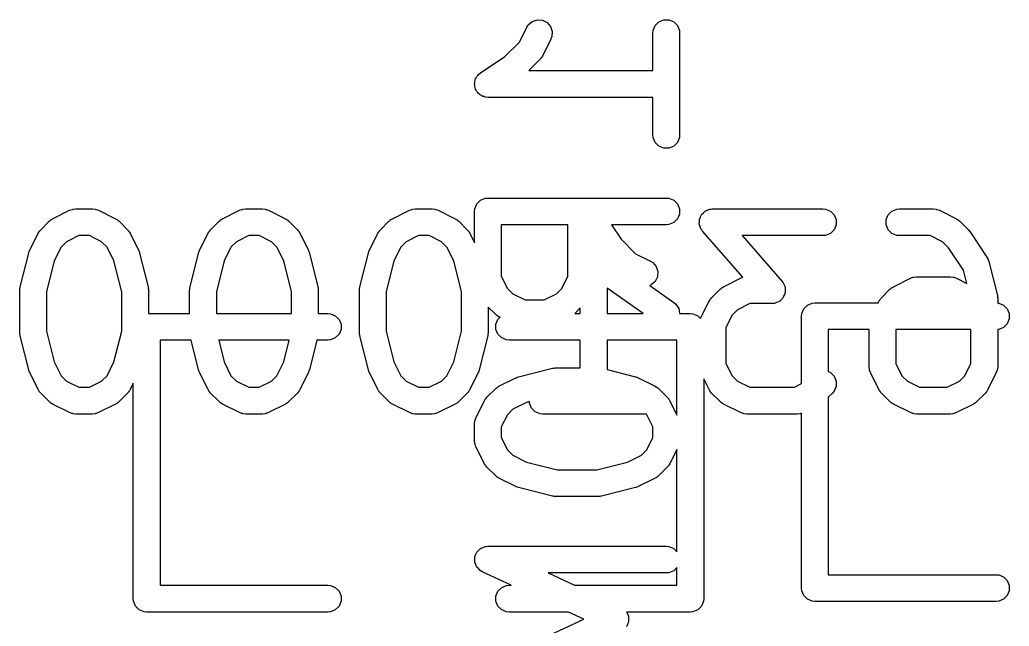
# Model space of a CAD drawing. Extents: x -2.1 to 1.75, y 0.25 to 2.72.
# Drawn here: x 0.9645 to 1.1829, y 0.7672 to 0.9011 of the extents above; entities that cross this region are included whole.
import ezdxf

# ---------------------------------------------------------------- set-up
doc = ezdxf.new("R2010")
doc.units = 0
doc.header["$MEASUREMENT"] = 0
doc.layers.add('BLACK', color=7, linetype='CONTINUOUS')

msp = doc.modelspace()

# ---------------------------------------------------------------- linework, layer by layer
at = {"layer": 'BLACK', "linetype": 'CONTINUOUS'}
for p, q in [((1.07644, 0.89947), (1.07674, 0.89996)), ((1.07674, 0.89996), (1.07761, 0.90072)), ((1.07761, 0.90072), (1.07871, 0.90108)), ((1.07871, 0.90108), (1.07986, 0.901)), ((1.07986, 0.901), (1.08089, 0.90049)), ((1.08089, 0.90049), (1.08164, 0.89962)), ((1.10474, 0.89979), (1.10556, 0.90061)), ((1.10556, 0.90061), (1.10662, 0.90105)), ((1.10662, 0.90105), (1.10777, 0.90105)), ((1.10777, 0.90105), (1.10884, 0.90061)), ((1.10884, 0.90061), (1.10965, 0.89979)), ((1.07477, 0.89615), (1.07644, 0.89947)), ((1.08164, 0.89962), (1.08201, 0.89852)), ((1.08201, 0.89852), (1.08192, 0.89737)), ((1.10424, 0.89815), (1.1043, 0.89873)), ((1.10424, 0.88986), (1.10424, 0.89815)), ((1.1043, 0.89873), (1.10474, 0.89979)), ((1.10965, 0.89979), (1.11009, 0.89873)), ((1.11009, 0.89873), (1.11015, 0.89815)), ((1.11015, 0.89815), (1.11015, 0.87566)), ((1.07157, 0.89295), (1.07477, 0.89615)), ((1.08172, 0.89683), (1.07984, 0.89308)), ((1.08192, 0.89737), (1.08172, 0.89683)), ((1.06619, 0.88936), (1.07157, 0.89295)), ((1.07929, 0.89232), (1.07683, 0.88986)), ((1.07948, 0.89254), (1.07929, 0.89232)), ((1.07953, 0.89259), (1.07948, 0.89254)), ((1.07959, 0.89268), (1.07953, 0.89259)), ((1.07966, 0.89276), (1.07959, 0.89268)), ((1.07969, 0.89284), (1.07966, 0.89276)), ((1.07984, 0.89308), (1.07969, 0.89284)), ((1.06558, 0.88875), (1.06574, 0.88899)), ((1.06574, 0.88899), (1.06618, 0.88936)), ((1.06618, 0.88936), (1.06619, 0.88936)), ((1.06619, 0.88936), (1.06619, 0.88936)), ((1.06619, 0.88936), (1.06619, 0.88936)), ((1.07683, 0.88986), (1.10424, 0.88986)), ((1.06487, 0.88691), (1.06493, 0.88719)), ((1.06493, 0.88662), (1.06487, 0.88691)), ((1.06493, 0.88748), (1.06504, 0.88775)), ((1.06493, 0.88719), (1.06493, 0.88748)), ((1.06504, 0.88775), (1.0651, 0.88804)), ((1.0651, 0.88804), (1.06526, 0.88828)), ((1.06526, 0.88828), (1.06537, 0.88855)), ((1.06537, 0.88855), (1.06558, 0.88875)), ((1.06493, 0.88633), (1.06493, 0.88662)), ((1.06504, 0.88606), (1.06493, 0.88633)), ((1.0651, 0.88578), (1.06504, 0.88606)), ((1.06526, 0.88553), (1.0651, 0.88578)), ((1.06537, 0.88526), (1.06526, 0.88553)), ((1.06558, 0.88506), (1.06537, 0.88526)), ((1.06574, 0.88482), (1.06558, 0.88506)), ((1.06598, 0.88466), (1.06574, 0.88482)), ((1.06619, 0.88445), (1.06598, 0.88466)), ((1.06645, 0.88434), (1.06619, 0.88445)), ((1.06669, 0.88418), (1.06645, 0.88434)), ((1.06698, 0.88412), (1.06669, 0.88418)), ((1.06725, 0.88401), (1.06698, 0.88412)), ((1.06782, 0.88395), (1.06725, 0.88401)), ((1.06783, 0.88395), (1.06782, 0.88395)), ((1.06782, 0.88395), (1.06782, 0.88395)), ((1.10424, 0.88395), (1.06783, 0.88395)), ((1.06783, 0.88395), (1.06783, 0.88395)), ((1.10424, 0.87566), (1.10424, 0.88395)), ((1.1043, 0.87508), (1.10424, 0.87566)), ((1.10474, 0.87402), (1.1043, 0.87508)), ((1.10556, 0.8732), (1.10474, 0.87402)), ((1.10965, 0.87402), (1.10884, 0.8732)), ((1.11009, 0.87508), (1.10965, 0.87402)), ((1.11015, 0.87566), (1.11009, 0.87508)), ((1.10662, 0.87276), (1.10556, 0.8732)), ((1.10777, 0.87276), (1.10662, 0.87276)), ((1.10884, 0.8732), (1.10777, 0.87276)), ((1.06537, 0.86042), (1.06619, 0.86124)), ((1.06619, 0.86124), (1.06725, 0.86168)), ((1.06725, 0.86168), (1.06783, 0.86174)), ((1.06783, 0.86174), (1.1072, 0.86174)), ((1.1072, 0.86174), (1.10777, 0.86168)), ((1.10777, 0.86168), (1.10884, 0.86124)), ((1.10884, 0.86124), (1.10965, 0.86042)), ((0.97174, 0.85715), (0.97549, 0.85903)), ((0.97549, 0.85903), (0.97603, 0.85923)), ((0.97603, 0.85923), (0.97614, 0.85924)), ((0.97614, 0.85924), (0.97624, 0.85928)), ((0.97624, 0.85928), (0.97681, 0.85934)), ((0.97681, 0.85934), (0.98056, 0.85934)), ((0.98056, 0.85934), (0.98114, 0.85928)), ((0.98114, 0.85928), (0.98124, 0.85924)), ((0.98124, 0.85924), (0.98134, 0.85923)), ((0.98134, 0.85923), (0.98188, 0.85903)), ((0.98188, 0.85903), (0.98563, 0.85715)), ((1.00924, 0.85715), (1.01299, 0.85903)), ((1.01299, 0.85903), (1.01353, 0.85923)), ((1.01353, 0.85923), (1.01363, 0.85924)), ((1.01363, 0.85924), (1.01373, 0.85928)), ((1.01373, 0.85928), (1.01431, 0.85934)), ((1.01431, 0.85934), (1.01806, 0.85934)), ((1.01806, 0.85934), (1.01863, 0.85928)), ((1.01863, 0.85928), (1.01873, 0.85924)), ((1.01873, 0.85924), (1.01884, 0.85923)), ((1.01884, 0.85923), (1.01938, 0.85903)), ((1.01938, 0.85903), (1.02313, 0.85715)), ((1.04673, 0.85715), (1.05048, 0.85903)), ((1.05048, 0.85903), (1.05102, 0.85923)), ((1.05102, 0.85923), (1.05113, 0.85924)), ((1.05113, 0.85924), (1.05123, 0.85928)), ((1.05123, 0.85928), (1.0518, 0.85934)), ((1.0518, 0.85934), (1.05555, 0.85934)), ((1.05555, 0.85934), (1.05613, 0.85928)), ((1.05613, 0.85928), (1.05623, 0.85924)), ((1.05623, 0.85924), (1.05633, 0.85923)), ((1.05633, 0.85923), (1.05687, 0.85903)), ((1.05687, 0.85903), (1.06062, 0.85715)), ((1.06487, 0.85878), (1.06493, 0.85936)), ((1.06487, 0.85184), (1.06487, 0.85878)), ((1.06493, 0.85936), (1.06537, 0.86042)), ((1.10965, 0.86042), (1.11009, 0.85936)), ((1.11009, 0.85936), (1.11009, 0.85821)), ((1.11508, 0.85819), (1.11544, 0.8585)), ((1.11544, 0.8585), (1.11578, 0.85884)), ((1.11578, 0.85884), (1.11587, 0.85888)), ((1.11587, 0.85888), (1.11595, 0.85894)), ((1.11595, 0.85894), (1.1164, 0.8591)), ((1.1164, 0.8591), (1.11684, 0.85928)), ((1.11684, 0.85928), (1.11698, 0.85929)), ((1.11698, 0.85929), (1.11704, 0.85931)), ((1.11704, 0.85931), (1.11712, 0.85931)), ((1.11712, 0.85931), (1.11742, 0.85934)), ((1.11742, 0.85934), (1.14179, 0.85934)), ((1.14179, 0.85934), (1.14237, 0.85928)), ((1.14237, 0.85928), (1.14343, 0.85884)), ((1.14343, 0.85884), (1.14425, 0.85803)), ((1.15621, 0.85803), (1.15702, 0.85884)), ((1.15702, 0.85884), (1.15809, 0.85928)), ((1.15809, 0.85928), (1.15867, 0.85934)), ((1.15867, 0.85934), (1.16616, 0.85934)), ((1.16616, 0.85934), (1.16674, 0.85928)), ((1.16674, 0.85928), (1.16684, 0.85924)), ((1.16684, 0.85924), (1.16694, 0.85923)), ((1.16694, 0.85923), (1.16748, 0.85903)), ((1.16748, 0.85903), (1.17123, 0.85715)), ((0.9691, 0.85472), (0.97098, 0.8566)), ((0.97098, 0.8566), (0.9712, 0.85678)), ((0.9712, 0.85678), (0.97125, 0.85684)), ((0.97125, 0.85684), (0.97134, 0.8569)), ((0.97134, 0.8569), (0.97142, 0.85697)), ((0.97142, 0.85697), (0.97149, 0.857)), ((0.97149, 0.857), (0.97174, 0.85715)), ((0.98563, 0.85715), (0.98588, 0.857)), ((0.98588, 0.857), (0.98595, 0.85697)), ((0.98595, 0.85697), (0.98603, 0.8569)), ((0.98603, 0.8569), (0.98612, 0.85684)), ((0.98612, 0.85684), (0.98617, 0.85678)), ((0.98617, 0.85678), (0.9864, 0.8566)), ((0.9864, 0.8566), (0.98827, 0.85472)), ((1.0066, 0.85472), (1.00847, 0.8566)), ((1.00847, 0.8566), (1.0087, 0.85678)), ((1.0087, 0.85678), (1.00875, 0.85684)), ((1.00875, 0.85684), (1.00884, 0.8569)), ((1.00884, 0.8569), (1.00892, 0.85697)), ((1.00892, 0.85697), (1.00899, 0.857)), ((1.00899, 0.857), (1.00924, 0.85715)), ((1.02313, 0.85715), (1.02338, 0.857)), ((1.02338, 0.857), (1.02345, 0.85697)), ((1.02345, 0.85697), (1.02353, 0.8569)), ((1.02353, 0.8569), (1.02362, 0.85684)), ((1.02362, 0.85684), (1.02367, 0.85678)), ((1.02367, 0.85678), (1.0239, 0.8566)), ((1.0239, 0.8566), (1.02577, 0.85472)), ((1.04409, 0.85472), (1.04597, 0.8566)), ((1.04597, 0.8566), (1.04619, 0.85678)), ((1.04619, 0.85678), (1.04624, 0.85684)), ((1.04624, 0.85684), (1.04633, 0.8569)), ((1.04633, 0.8569), (1.04641, 0.85697)), ((1.04641, 0.85697), (1.04649, 0.857)), ((1.04649, 0.857), (1.04673, 0.85715)), ((1.06062, 0.85715), (1.06087, 0.857)), ((1.06087, 0.857), (1.06094, 0.85697)), ((1.06094, 0.85697), (1.06102, 0.8569)), ((1.06102, 0.8569), (1.06111, 0.85684)), ((1.06111, 0.85684), (1.06116, 0.85678)), ((1.06116, 0.85678), (1.06139, 0.8566)), ((1.06139, 0.8566), (1.06327, 0.85472)), ((1.10884, 0.85633), (1.10777, 0.85589)), ((1.10965, 0.85714), (1.10884, 0.85633)), ((1.11009, 0.85821), (1.10965, 0.85714)), ((1.11449, 0.856), (1.11452, 0.85648)), ((1.11452, 0.85696), (1.11456, 0.85705)), ((1.11452, 0.85648), (1.11452, 0.85696)), ((1.11456, 0.85705), (1.11457, 0.85715)), ((1.11457, 0.85715), (1.11478, 0.85758)), ((1.11478, 0.85758), (1.11497, 0.85803)), ((1.11497, 0.85803), (1.11504, 0.8581)), ((1.11504, 0.8581), (1.11508, 0.85819)), ((1.14425, 0.85803), (1.14469, 0.85696)), ((1.14469, 0.85696), (1.14469, 0.85581)), ((1.15577, 0.85696), (1.15621, 0.85803)), ((1.15577, 0.85581), (1.15577, 0.85696)), ((1.17123, 0.85715), (1.17148, 0.857)), ((1.17148, 0.857), (1.17155, 0.85697)), ((1.17155, 0.85697), (1.17164, 0.8569)), ((1.17164, 0.8569), (1.17172, 0.85684)), ((1.17172, 0.85684), (1.17178, 0.85678)), ((1.17178, 0.85678), (1.172, 0.8566)), ((1.172, 0.8566), (1.17388, 0.85472)), ((0.96855, 0.85396), (0.9687, 0.8542)), ((0.9687, 0.8542), (0.96873, 0.85428)), ((0.96873, 0.85428), (0.9688, 0.85436)), ((0.9688, 0.85436), (0.96886, 0.85445)), ((0.96886, 0.85445), (0.96891, 0.8545)), ((0.96891, 0.8545), (0.9691, 0.85472)), ((0.98827, 0.85472), (0.98846, 0.8545)), ((0.98846, 0.8545), (0.98852, 0.85445)), ((0.98852, 0.85445), (0.98858, 0.85436)), ((0.98858, 0.85436), (0.98864, 0.85428)), ((0.98864, 0.85428), (0.98867, 0.8542)), ((0.98867, 0.8542), (0.98883, 0.85396)), ((1.00604, 0.85396), (1.0062, 0.8542)), ((1.0062, 0.8542), (1.00623, 0.85428)), ((1.00623, 0.85428), (1.0063, 0.85436)), ((1.0063, 0.85436), (1.00635, 0.85445)), ((1.00635, 0.85445), (1.00641, 0.8545)), ((1.00641, 0.8545), (1.0066, 0.85472)), ((1.02577, 0.85472), (1.02596, 0.8545)), ((1.02596, 0.8545), (1.02601, 0.85445)), ((1.02601, 0.85445), (1.02607, 0.85436)), ((1.02607, 0.85436), (1.02614, 0.85428)), ((1.02614, 0.85428), (1.02617, 0.8542)), ((1.02617, 0.8542), (1.02632, 0.85396)), ((1.04354, 0.85396), (1.04369, 0.8542)), ((1.04369, 0.8542), (1.04372, 0.85428)), ((1.04372, 0.85428), (1.04379, 0.85436)), ((1.04379, 0.85436), (1.04385, 0.85445)), ((1.04385, 0.85445), (1.04391, 0.8545)), ((1.04391, 0.8545), (1.04409, 0.85472)), ((1.06327, 0.85472), (1.06345, 0.8545)), ((1.06345, 0.8545), (1.06351, 0.85445)), ((1.06351, 0.85445), (1.06357, 0.85436)), ((1.06357, 0.85436), (1.06363, 0.85428)), ((1.06363, 0.85428), (1.06366, 0.8542)), ((1.06366, 0.8542), (1.06382, 0.85396)), ((1.0855, 0.85583), (1.07078, 0.85583)), ((1.07078, 0.85583), (1.07078, 0.84448)), ((1.0855, 0.84448), (1.0855, 0.85583)), ((1.1072, 0.85583), (1.09509, 0.85583)), ((1.09509, 0.85583), (1.09722, 0.85264)), ((1.10777, 0.85589), (1.1072, 0.85583)), ((1.11452, 0.85591), (1.11449, 0.856)), ((1.11452, 0.85581), (1.11452, 0.85591)), ((1.11471, 0.85537), (1.11452, 0.85581)), ((1.11486, 0.85491), (1.11471, 0.85537)), ((1.11494, 0.8548), (1.11486, 0.85491)), ((1.11497, 0.85474), (1.11494, 0.8548)), ((1.11502, 0.85469), (1.11497, 0.85474)), ((1.1152, 0.85444), (1.11502, 0.85469)), ((1.12413, 0.84423), (1.1152, 0.85444)), ((1.14425, 0.85474), (1.14343, 0.85393)), ((1.14469, 0.85581), (1.14425, 0.85474)), ((1.15621, 0.85474), (1.15577, 0.85581)), ((1.15702, 0.85393), (1.15621, 0.85474)), ((1.17388, 0.85472), (1.17388, 0.85472)), ((1.17388, 0.85472), (1.17388, 0.85472)), ((1.17388, 0.85472), (1.17407, 0.85449)), ((1.17407, 0.85449), (1.17424, 0.85428)), ((1.17424, 0.85428), (1.17424, 0.85428)), ((1.17424, 0.85428), (1.17425, 0.85427)), ((1.17425, 0.85427), (1.17799, 0.84865)), ((0.96667, 0.85021), (0.96855, 0.85396)), ((0.97481, 0.85208), (0.97362, 0.85089)), ((0.97751, 0.85343), (0.97481, 0.85208)), ((0.97987, 0.85343), (0.97751, 0.85343)), ((0.98256, 0.85208), (0.97987, 0.85343)), ((0.98376, 0.85089), (0.98256, 0.85208)), ((0.98883, 0.85396), (0.9907, 0.85021)), ((1.00417, 0.85021), (1.00604, 0.85396)), ((1.01231, 0.85208), (1.01111, 0.85089)), ((1.01501, 0.85343), (1.01231, 0.85208)), ((1.01736, 0.85343), (1.01501, 0.85343)), ((1.02006, 0.85208), (1.01736, 0.85343)), ((1.02126, 0.85089), (1.02006, 0.85208)), ((1.02632, 0.85396), (1.0282, 0.85021)), ((1.04166, 0.85021), (1.04354, 0.85396)), ((1.0498, 0.85208), (1.04861, 0.85089)), ((1.0525, 0.85343), (1.0498, 0.85208)), ((1.05486, 0.85343), (1.0525, 0.85343)), ((1.05755, 0.85208), (1.05486, 0.85343)), ((1.05875, 0.85089), (1.05755, 0.85208)), ((1.06382, 0.85396), (1.06487, 0.85184)), ((1.09722, 0.85264), (1.10042, 0.84944)), ((1.14179, 0.85343), (1.12393, 0.85343)), ((1.12393, 0.85343), (1.13277, 0.84333)), ((1.14237, 0.85349), (1.14179, 0.85343)), ((1.14343, 0.85393), (1.14237, 0.85349)), ((1.15809, 0.85349), (1.15702, 0.85393)), ((1.15867, 0.85343), (1.15809, 0.85349)), ((1.16547, 0.85343), (1.15867, 0.85343)), ((1.16816, 0.85208), (1.16547, 0.85343)), ((1.16949, 0.85075), (1.16816, 0.85208)), ((0.96645, 0.8496), (0.96646, 0.84964)), ((0.96646, 0.84964), (0.96647, 0.84967)), ((0.96647, 0.84967), (0.96656, 0.84991)), ((0.96656, 0.84991), (0.96664, 0.85015)), ((0.96664, 0.85015), (0.96666, 0.85016)), ((0.96666, 0.85016), (0.96667, 0.85021)), ((0.97362, 0.85089), (0.9721, 0.84786)), ((0.98528, 0.84786), (0.98376, 0.85089)), ((0.9907, 0.85021), (0.99072, 0.85016)), ((0.99072, 0.85016), (0.99073, 0.85015)), ((0.99073, 0.85015), (0.99082, 0.84991)), ((0.99082, 0.84991), (0.99091, 0.84967)), ((0.99091, 0.84967), (0.99091, 0.84964)), ((0.99091, 0.84964), (0.99093, 0.8496)), ((1.00394, 0.8496), (1.00396, 0.84964)), ((1.00396, 0.84967), (1.00405, 0.84991)), ((1.00396, 0.84964), (1.00396, 0.84967)), ((1.00405, 0.84991), (1.00414, 0.85015)), ((1.00414, 0.85015), (1.00415, 0.85016)), ((1.00415, 0.85016), (1.00417, 0.85021)), ((1.01111, 0.85089), (1.0096, 0.84786)), ((1.02277, 0.84786), (1.02126, 0.85089)), ((1.0282, 0.85021), (1.02821, 0.85016)), ((1.02821, 0.85016), (1.02823, 0.85015)), ((1.02823, 0.85015), (1.02831, 0.84991)), ((1.02831, 0.84991), (1.0284, 0.84967)), ((1.0284, 0.84967), (1.02841, 0.84964)), ((1.02841, 0.84964), (1.02842, 0.8496)), ((1.04144, 0.8496), (1.04146, 0.84964)), ((1.04146, 0.84967), (1.04155, 0.84991)), ((1.04146, 0.84964), (1.04146, 0.84967)), ((1.04155, 0.84991), (1.04163, 0.85015)), ((1.04163, 0.85015), (1.04165, 0.85016)), ((1.04165, 0.85016), (1.04166, 0.85021)), ((1.04861, 0.85089), (1.04709, 0.84786)), ((1.06027, 0.84786), (1.05875, 0.85089)), ((1.1728, 0.8458), (1.16949, 0.85075)), ((0.96457, 0.8421), (0.96645, 0.8496)), ((0.9721, 0.84786), (0.97039, 0.84102)), ((0.98698, 0.84102), (0.98528, 0.84786)), ((0.99093, 0.8496), (0.9928, 0.8421)), ((1.00207, 0.8421), (1.00394, 0.8496)), ((1.0096, 0.84786), (1.00789, 0.84102)), ((1.02448, 0.84102), (1.02277, 0.84786)), ((1.02842, 0.8496), (1.0303, 0.8421)), ((1.03957, 0.8421), (1.04144, 0.8496)), ((1.04709, 0.84786), (1.04538, 0.84102)), ((1.06197, 0.84102), (1.06027, 0.84786)), ((1.10042, 0.84944), (1.10374, 0.84778)), ((1.10374, 0.84778), (1.10423, 0.84747)), ((1.10423, 0.84747), (1.10499, 0.8466)), ((1.17799, 0.84865), (1.17816, 0.84833)), ((1.17816, 0.84833), (1.17821, 0.84827)), ((1.17821, 0.84827), (1.17823, 0.8482)), ((1.17823, 0.8482), (1.17827, 0.84814)), ((1.17827, 0.84814), (1.17828, 0.84807)), ((1.17828, 0.84807), (1.1784, 0.84773)), ((1.1784, 0.84773), (1.18028, 0.84023)), ((1.10499, 0.8466), (1.10535, 0.84551)), ((1.10535, 0.84551), (1.10527, 0.84436)), ((1.17353, 0.84288), (1.1728, 0.8458)), ((1.07078, 0.84448), (1.07213, 0.84178)), ((1.08415, 0.84178), (1.0855, 0.84448)), ((1.10475, 0.84333), (1.10388, 0.84257)), ((1.10527, 0.84436), (1.10475, 0.84333)), ((1.11985, 0.84215), (1.1236, 0.84403)), ((1.1236, 0.84403), (1.12413, 0.84423)), ((1.13277, 0.84333), (1.13294, 0.84308)), ((1.13294, 0.84308), (1.133, 0.84303)), ((1.15734, 0.84215), (1.16109, 0.84403)), ((1.16109, 0.84403), (1.16163, 0.84423)), ((1.16163, 0.84423), (1.16174, 0.84424)), ((1.16174, 0.84424), (1.16184, 0.84428)), ((1.16184, 0.84428), (1.16241, 0.84434)), ((1.16241, 0.84434), (1.16991, 0.84434)), ((1.16991, 0.84434), (1.17049, 0.84428)), ((1.17049, 0.84428), (1.17059, 0.84424)), ((1.17059, 0.84424), (1.17069, 0.84423)), ((1.17069, 0.84423), (1.17123, 0.84403)), ((1.17123, 0.84403), (1.17353, 0.84288)), ((0.96449, 0.84153), (0.96452, 0.84175)), ((0.9645, 0.84149), (0.96449, 0.84153)), ((0.96449, 0.84139), (0.9645, 0.84149)), ((0.96449, 0.83201), (0.96449, 0.84139)), ((0.96452, 0.84175), (0.96454, 0.84196)), ((0.96454, 0.84196), (0.96456, 0.842)), ((0.96456, 0.842), (0.96457, 0.8421)), ((0.97039, 0.84102), (0.97039, 0.83238)), ((0.98698, 0.83238), (0.98698, 0.84102)), ((0.9928, 0.8421), (0.99282, 0.842)), ((0.99282, 0.842), (0.99283, 0.84196)), ((0.99283, 0.84196), (0.99285, 0.84175)), ((0.99285, 0.84175), (0.99289, 0.84153)), ((0.99289, 0.84153), (0.99288, 0.84149)), ((0.99288, 0.84149), (0.99289, 0.84139)), ((0.99289, 0.84139), (0.99289, 0.83626)), ((1.00198, 0.84139), (1.00199, 0.84149)), ((1.00198, 0.83626), (1.00198, 0.84139)), ((1.00199, 0.84153), (1.00202, 0.84175)), ((1.00199, 0.84149), (1.00199, 0.84153)), ((1.00202, 0.84175), (1.00204, 0.84196)), ((1.00204, 0.84196), (1.00205, 0.842)), ((1.00205, 0.842), (1.00207, 0.8421)), ((1.00789, 0.84102), (1.00789, 0.83626)), ((1.02448, 0.83626), (1.02448, 0.84102)), ((1.0303, 0.8421), (1.03031, 0.842)), ((1.03031, 0.842), (1.03033, 0.84196)), ((1.03033, 0.84196), (1.03035, 0.84175)), ((1.03035, 0.84175), (1.03038, 0.84153)), ((1.03038, 0.84153), (1.03037, 0.84149)), ((1.03037, 0.84149), (1.03038, 0.84139)), ((1.03038, 0.84139), (1.03038, 0.83626)), ((1.03948, 0.84153), (1.03951, 0.84175)), ((1.03949, 0.84149), (1.03948, 0.84153)), ((1.03948, 0.84139), (1.03949, 0.84149)), ((1.03948, 0.83201), (1.03948, 0.84139)), ((1.03951, 0.84175), (1.03953, 0.84196)), ((1.03953, 0.84196), (1.03955, 0.842)), ((1.03955, 0.842), (1.03957, 0.8421)), ((1.04538, 0.84102), (1.04538, 0.83238)), ((1.06197, 0.83238), (1.06197, 0.84102)), ((1.07213, 0.84178), (1.07333, 0.84059)), ((1.08295, 0.84059), (1.08415, 0.84178)), ((1.10209, 0.83626), (1.09413, 0.84183)), ((1.09413, 0.84183), (1.09413, 0.83626)), ((1.10388, 0.84257), (1.10353, 0.84245)), ((1.10353, 0.84245), (1.10889, 0.83871)), ((1.11721, 0.83973), (1.11908, 0.8416)), ((1.11908, 0.8416), (1.11931, 0.84179)), ((1.11931, 0.84179), (1.11936, 0.84184)), ((1.11936, 0.84184), (1.11945, 0.8419)), ((1.11945, 0.8419), (1.11953, 0.84197)), ((1.11953, 0.84197), (1.1196, 0.842)), ((1.1196, 0.842), (1.11985, 0.84215)), ((1.133, 0.84303), (1.13302, 0.84298)), ((1.13302, 0.84298), (1.1331, 0.84286)), ((1.1331, 0.84286), (1.13326, 0.84241)), ((1.13326, 0.84241), (1.13344, 0.84196)), ((1.13344, 0.84196), (1.13344, 0.84186)), ((1.13344, 0.84186), (1.13347, 0.84177)), ((1.13347, 0.84177), (1.13344, 0.84129)), ((1.13344, 0.84129), (1.13344, 0.84081)), ((1.1547, 0.83973), (1.15658, 0.8416)), ((1.15658, 0.8416), (1.1568, 0.84179)), ((1.1568, 0.84179), (1.15685, 0.84184)), ((1.15685, 0.84184), (1.15694, 0.8419)), ((1.15694, 0.8419), (1.15702, 0.84197)), ((1.15702, 0.84197), (1.1571, 0.842)), ((1.1571, 0.842), (1.15734, 0.84215)), ((1.07333, 0.84059), (1.07602, 0.83924)), ((1.07602, 0.83924), (1.08025, 0.83924)), ((1.08025, 0.83924), (1.08295, 0.84059)), ((1.10889, 0.83871), (1.10933, 0.83833)), ((1.11478, 0.83521), (1.11665, 0.83896)), ((1.11665, 0.83896), (1.11681, 0.83921)), ((1.11681, 0.83921), (1.11684, 0.83928)), ((1.11684, 0.83928), (1.11691, 0.83936)), ((1.11691, 0.83936), (1.11696, 0.83945)), ((1.11696, 0.83945), (1.11702, 0.8395)), ((1.11702, 0.8395), (1.11721, 0.83973)), ((1.13202, 0.83883), (1.13156, 0.83867)), ((1.13209, 0.83889), (1.13202, 0.83883)), ((1.13218, 0.83893), (1.13209, 0.83889)), ((1.13252, 0.83927), (1.13218, 0.83893)), ((1.13288, 0.83959), (1.13252, 0.83927)), ((1.13293, 0.83968), (1.13288, 0.83959)), ((1.133, 0.83975), (1.13293, 0.83968)), ((1.13318, 0.84019), (1.133, 0.83975)), ((1.13339, 0.84062), (1.13318, 0.84019)), ((1.1334, 0.84072), (1.13339, 0.84062)), ((1.13344, 0.84081), (1.1334, 0.84072)), ((1.15396, 0.83858), (1.15415, 0.83896)), ((1.15415, 0.83896), (1.15431, 0.83921)), ((1.15431, 0.83921), (1.15434, 0.83928)), ((1.15434, 0.83928), (1.1544, 0.83936)), ((1.1544, 0.83936), (1.15446, 0.83945)), ((1.15446, 0.83945), (1.15452, 0.8395)), ((1.15452, 0.8395), (1.1547, 0.83973)), ((1.18028, 0.84023), (1.18029, 0.84013)), ((1.18029, 0.84013), (1.18031, 0.84009)), ((1.18031, 0.84009), (1.18033, 0.83987)), ((1.18033, 0.83987), (1.18036, 0.83966)), ((1.18036, 0.83966), (1.18036, 0.83961)), ((1.18036, 0.83961), (1.18037, 0.83951)), ((1.18037, 0.83951), (1.18037, 0.83855)), ((1.06949, 0.83607), (1.06788, 0.83768)), ((1.06788, 0.83768), (1.06788, 0.83201)), ((1.08822, 0.83751), (1.08698, 0.83626)), ((1.08822, 0.83626), (1.08822, 0.83751)), ((1.10933, 0.83833), (1.10995, 0.83736)), ((1.10995, 0.83736), (1.11014, 0.83626)), ((1.12292, 0.83709), (1.12172, 0.83589)), ((1.12562, 0.83843), (1.12292, 0.83709)), ((1.13054, 0.83843), (1.12562, 0.83843)), ((1.13085, 0.83846), (1.13054, 0.83843)), ((1.13093, 0.83846), (1.13085, 0.83846)), ((1.13098, 0.83848), (1.13093, 0.83846)), ((1.13112, 0.83849), (1.13098, 0.83848)), ((1.13156, 0.83867), (1.13112, 0.83849)), ((1.1371, 0.83621), (1.13754, 0.83727)), ((1.13754, 0.83727), (1.13836, 0.83809)), ((1.13836, 0.83809), (1.13942, 0.83853)), ((1.13942, 0.83853), (1.14, 0.83858)), ((1.14, 0.83858), (1.15396, 0.83858)), ((1.18037, 0.83855), (1.18058, 0.83853)), ((1.18058, 0.83853), (1.18164, 0.83809)), ((1.18164, 0.83809), (1.18246, 0.83727)), ((1.18246, 0.83727), (1.1829, 0.83621)), ((0.99289, 0.83626), (1.00198, 0.83626)), ((1.00789, 0.83626), (1.02448, 0.83626)), ((1.03038, 0.83626), (1.0325, 0.83626)), ((1.0325, 0.83626), (1.03308, 0.8362)), ((1.03308, 0.8362), (1.03414, 0.83576)), ((1.03414, 0.83576), (1.03496, 0.83495)), ((1.03496, 0.83495), (1.0354, 0.83388)), ((1.06972, 0.83589), (1.06949, 0.83607)), ((1.0696, 0.83388), (1.07004, 0.83495)), ((1.06977, 0.83583), (1.06972, 0.83589)), ((1.06986, 0.83577), (1.06977, 0.83583)), ((1.06994, 0.83571), (1.06986, 0.83577)), ((1.07001, 0.83568), (1.06994, 0.83571)), ((1.07026, 0.83552), (1.07001, 0.83568)), ((1.07004, 0.83495), (1.0705, 0.8354)), ((1.0705, 0.8354), (1.07026, 0.83552)), ((1.08698, 0.83626), (1.08822, 0.83626)), ((1.09413, 0.83626), (1.10209, 0.83626)), ((1.11014, 0.83626), (1.1125, 0.83626)), ((1.1125, 0.83626), (1.11308, 0.8362)), ((1.11308, 0.8362), (1.11414, 0.83576)), ((1.11414, 0.83576), (1.11476, 0.83515)), ((1.11476, 0.83515), (1.11478, 0.83521)), ((1.12172, 0.83589), (1.12037, 0.83319)), ((1.13705, 0.83563), (1.1371, 0.83621)), ((1.13705, 0.82076), (1.13705, 0.83563)), ((1.1829, 0.83505), (1.18246, 0.83399)), ((1.1829, 0.83621), (1.1829, 0.83505)), ((0.97039, 0.83238), (0.9721, 0.82554)), ((0.98528, 0.82554), (0.98698, 0.83238)), ((1.0354, 0.83273), (1.03496, 0.83167)), ((1.0354, 0.83388), (1.0354, 0.83273)), ((1.04538, 0.83238), (1.04709, 0.82554)), ((1.06027, 0.82554), (1.06197, 0.83238)), ((1.0696, 0.83273), (1.0696, 0.83388)), ((1.07004, 0.83167), (1.0696, 0.83273)), ((1.12037, 0.83319), (1.12037, 0.82521)), ((1.15196, 0.83268), (1.14295, 0.83268)), ((1.14295, 0.83268), (1.14295, 0.82342)), ((1.15196, 0.82451), (1.15196, 0.83268)), ((1.15787, 0.83268), (1.15787, 0.82521)), ((1.17446, 0.83268), (1.15787, 0.83268)), ((1.17446, 0.82521), (1.17446, 0.83268)), ((1.18058, 0.83273), (1.18037, 0.83271)), ((1.18037, 0.83271), (1.18037, 0.82451)), ((1.18164, 0.83317), (1.18058, 0.83273)), ((1.18246, 0.83399), (1.18164, 0.83317)), ((0.9645, 0.83191), (0.96449, 0.83201)), ((0.96449, 0.83187), (0.9645, 0.83191)), ((0.96452, 0.83165), (0.96449, 0.83187)), ((0.96454, 0.83144), (0.96452, 0.83165)), ((0.96456, 0.8314), (0.96454, 0.83144)), ((0.96457, 0.8313), (0.96456, 0.8314)), ((0.96645, 0.8238), (0.96457, 0.8313)), ((1.00231, 0.83035), (0.99545, 0.83035)), ((0.99545, 0.83035), (0.99545, 0.77626)), ((1.00394, 0.8238), (1.00231, 0.83035)), ((1.00839, 0.83035), (1.0096, 0.82554)), ((1.02397, 0.83035), (1.00839, 0.83035)), ((1.02277, 0.82554), (1.02397, 0.83035)), ((1.03006, 0.83035), (1.02842, 0.8238)), ((1.0325, 0.83035), (1.03006, 0.83035)), ((1.03308, 0.83041), (1.0325, 0.83035)), ((1.03414, 0.83085), (1.03308, 0.83041)), ((1.03496, 0.83167), (1.03414, 0.83085)), ((1.03949, 0.83191), (1.03948, 0.83201)), ((1.03948, 0.83187), (1.03949, 0.83191)), ((1.03951, 0.83165), (1.03948, 0.83187)), ((1.03953, 0.83144), (1.03951, 0.83165)), ((1.03955, 0.8314), (1.03953, 0.83144)), ((1.03957, 0.8313), (1.03955, 0.8314)), ((1.04144, 0.8238), (1.03957, 0.8313)), ((1.06779, 0.8313), (1.06592, 0.8238)), ((1.06781, 0.8314), (1.06779, 0.8313)), ((1.06782, 0.83144), (1.06781, 0.8314)), ((1.06784, 0.83165), (1.06782, 0.83144)), ((1.06788, 0.83187), (1.06784, 0.83165)), ((1.06788, 0.83201), (1.06787, 0.83191)), ((1.06787, 0.83191), (1.06788, 0.83187)), ((1.07086, 0.83085), (1.07004, 0.83167)), ((1.07192, 0.83041), (1.07086, 0.83085)), ((1.0725, 0.83035), (1.07192, 0.83041)), ((1.08822, 0.83035), (1.0725, 0.83035)), ((1.08822, 0.82424), (1.08822, 0.83035)), ((1.09413, 0.83035), (1.09413, 0.82385)), ((1.10955, 0.83035), (1.09413, 0.83035)), ((1.10955, 0.81382), (1.10955, 0.83035)), ((0.96646, 0.82376), (0.96645, 0.8238)), ((0.96647, 0.82373), (0.96646, 0.82376)), ((0.96656, 0.82349), (0.96647, 0.82373)), ((0.96664, 0.82325), (0.96656, 0.82349)), ((0.9721, 0.82554), (0.97362, 0.82251)), ((0.98376, 0.82251), (0.98528, 0.82554)), ((1.00396, 0.82376), (1.00394, 0.8238)), ((1.00396, 0.82373), (1.00396, 0.82376)), ((1.00405, 0.82349), (1.00396, 0.82373)), ((1.00414, 0.82325), (1.00405, 0.82349)), ((1.0096, 0.82554), (1.01111, 0.82251)), ((1.02126, 0.82251), (1.02277, 0.82554)), ((1.02831, 0.82349), (1.02823, 0.82325)), ((1.0284, 0.82373), (1.02831, 0.82349)), ((1.02841, 0.82376), (1.0284, 0.82373)), ((1.02842, 0.8238), (1.02841, 0.82376)), ((1.04146, 0.82376), (1.04144, 0.8238)), ((1.04146, 0.82373), (1.04146, 0.82376)), ((1.04155, 0.82349), (1.04146, 0.82373)), ((1.04163, 0.82325), (1.04155, 0.82349)), ((1.04709, 0.82554), (1.04861, 0.82251)), ((1.05875, 0.82251), (1.06027, 0.82554)), ((1.06581, 0.82349), (1.06572, 0.82325)), ((1.0659, 0.82373), (1.06581, 0.82349)), ((1.06592, 0.8238), (1.0659, 0.82376)), ((1.0659, 0.82376), (1.0659, 0.82373)), ((1.07461, 0.82228), (1.08211, 0.82415)), ((1.08211, 0.82415), (1.08221, 0.82417)), ((1.08221, 0.82417), (1.08225, 0.82418)), ((1.08225, 0.82418), (1.08247, 0.82421)), ((1.08247, 0.82421), (1.08268, 0.82424)), ((1.08268, 0.82424), (1.08273, 0.82423)), ((1.08273, 0.82423), (1.08283, 0.82424)), ((1.08283, 0.82424), (1.08822, 0.82424)), ((1.09413, 0.82385), (1.10041, 0.82228)), ((1.12037, 0.82521), (1.12172, 0.82251)), ((1.14295, 0.82342), (1.14343, 0.82322)), ((1.15202, 0.82394), (1.15196, 0.82451)), ((1.15206, 0.82384), (1.15202, 0.82394)), ((1.15207, 0.82373), (1.15206, 0.82384)), ((1.15227, 0.82319), (1.15207, 0.82373)), ((1.15787, 0.82521), (1.15922, 0.82251)), ((1.17311, 0.82251), (1.17446, 0.82521)), ((1.18026, 0.82373), (1.18005, 0.82319)), ((1.18027, 0.82384), (1.18026, 0.82373)), ((1.18031, 0.82394), (1.18027, 0.82384)), ((1.18037, 0.82451), (1.18031, 0.82394)), ((0.96666, 0.82324), (0.96664, 0.82325)), ((0.96667, 0.82319), (0.96666, 0.82324)), ((0.96855, 0.81944), (0.96667, 0.82319)), ((0.97362, 0.82251), (0.97481, 0.82132)), ((0.97481, 0.82132), (0.97751, 0.81997)), ((0.97987, 0.81997), (0.98256, 0.82132)), ((0.98256, 0.82132), (0.98376, 0.82251)), ((1.00415, 0.82324), (1.00414, 0.82325)), ((1.00417, 0.82319), (1.00415, 0.82324)), ((1.00604, 0.81944), (1.00417, 0.82319)), ((1.01111, 0.82251), (1.01231, 0.82132)), ((1.01231, 0.82132), (1.01501, 0.81997)), ((1.01736, 0.81997), (1.02006, 0.82132)), ((1.02006, 0.82132), (1.02126, 0.82251)), ((1.0282, 0.82319), (1.02632, 0.81944)), ((1.02821, 0.82324), (1.0282, 0.82319)), ((1.02823, 0.82325), (1.02821, 0.82324)), ((1.04165, 0.82324), (1.04163, 0.82325)), ((1.04166, 0.82319), (1.04165, 0.82324)), ((1.04354, 0.81944), (1.04166, 0.82319)), ((1.04861, 0.82251), (1.0498, 0.82132)), ((1.0498, 0.82132), (1.0525, 0.81997)), ((1.05486, 0.81997), (1.05755, 0.82132)), ((1.05755, 0.82132), (1.05875, 0.82251)), ((1.06569, 0.82319), (1.06382, 0.81944)), ((1.06571, 0.82324), (1.06569, 0.82319)), ((1.06572, 0.82325), (1.06571, 0.82324)), ((1.07026, 0.82018), (1.07401, 0.82205)), ((1.07401, 0.82205), (1.07405, 0.82207)), ((1.07405, 0.82207), (1.07407, 0.82208)), ((1.07407, 0.82208), (1.07431, 0.82217)), ((1.07431, 0.82217), (1.07455, 0.82226)), ((1.07455, 0.82226), (1.07457, 0.82226)), ((1.07457, 0.82226), (1.07461, 0.82228)), ((1.10041, 0.82228), (1.10046, 0.82226)), ((1.10046, 0.82226), (1.10048, 0.82226)), ((1.10048, 0.82226), (1.10072, 0.82217)), ((1.10072, 0.82217), (1.10096, 0.82208)), ((1.10096, 0.82208), (1.10098, 0.82207)), ((1.10098, 0.82207), (1.10102, 0.82205)), ((1.10102, 0.82205), (1.10477, 0.82018)), ((1.11665, 0.81944), (1.11545, 0.82185)), ((1.11545, 0.82185), (1.11545, 0.77331)), ((1.12172, 0.82251), (1.12292, 0.82132)), ((1.12292, 0.82132), (1.12562, 0.81997)), ((1.14343, 0.82322), (1.14425, 0.82241)), ((1.14425, 0.82241), (1.14469, 0.82134)), ((1.14469, 0.82134), (1.14469, 0.82019)), ((1.15415, 0.81944), (1.15227, 0.82319)), ((1.15922, 0.82251), (1.16041, 0.82132)), ((1.16041, 0.82132), (1.16311, 0.81997)), ((1.16922, 0.81997), (1.17191, 0.82132)), ((1.17191, 0.82132), (1.17311, 0.82251)), ((1.18005, 0.82319), (1.17818, 0.81944)), ((0.9687, 0.8192), (0.96855, 0.81944)), ((0.96873, 0.81912), (0.9687, 0.8192)), ((0.9688, 0.81904), (0.96873, 0.81912)), ((0.96886, 0.81895), (0.9688, 0.81904)), ((0.97751, 0.81997), (0.97987, 0.81997)), ((0.98858, 0.81904), (0.98852, 0.81895)), ((0.98864, 0.81912), (0.98858, 0.81904)), ((0.98867, 0.8192), (0.98864, 0.81912)), ((0.98883, 0.81944), (0.98867, 0.8192)), ((0.98955, 0.82088), (0.98883, 0.81944)), ((0.98955, 0.77331), (0.98955, 0.82088)), ((1.0062, 0.8192), (1.00604, 0.81944)), ((1.00623, 0.81912), (1.0062, 0.8192)), ((1.0063, 0.81904), (1.00623, 0.81912)), ((1.00635, 0.81895), (1.0063, 0.81904)), ((1.01501, 0.81997), (1.01736, 0.81997)), ((1.02607, 0.81904), (1.02601, 0.81895)), ((1.02614, 0.81912), (1.02607, 0.81904)), ((1.02617, 0.8192), (1.02614, 0.81912)), ((1.02632, 0.81944), (1.02617, 0.8192)), ((1.04369, 0.8192), (1.04354, 0.81944)), ((1.04372, 0.81912), (1.04369, 0.8192)), ((1.04379, 0.81904), (1.04372, 0.81912)), ((1.04385, 0.81895), (1.04379, 0.81904)), ((1.0525, 0.81997), (1.05486, 0.81997)), ((1.06357, 0.81904), (1.06351, 0.81895)), ((1.06363, 0.81912), (1.06357, 0.81904)), ((1.06366, 0.8192), (1.06363, 0.81912)), ((1.06382, 0.81944), (1.06366, 0.8192)), ((1.06761, 0.81775), (1.06949, 0.81963)), ((1.06949, 0.81963), (1.06972, 0.81981)), ((1.06972, 0.81981), (1.06977, 0.81987)), ((1.06977, 0.81987), (1.06986, 0.81993)), ((1.06986, 0.81993), (1.06994, 0.81999)), ((1.06994, 0.81999), (1.07001, 0.82002)), ((1.07001, 0.82002), (1.07026, 0.82018)), ((1.10477, 0.82018), (1.10502, 0.82002)), ((1.10502, 0.82002), (1.10509, 0.81999)), ((1.10509, 0.81999), (1.10517, 0.81993)), ((1.10517, 0.81993), (1.10526, 0.81987)), ((1.10526, 0.81987), (1.10531, 0.81981)), ((1.10531, 0.81981), (1.10554, 0.81963)), ((1.10554, 0.81963), (1.10741, 0.81775)), ((1.11681, 0.8192), (1.11665, 0.81944)), ((1.11684, 0.81912), (1.11681, 0.8192)), ((1.11691, 0.81904), (1.11684, 0.81912)), ((1.11696, 0.81895), (1.11691, 0.81904)), ((1.12562, 0.81997), (1.13547, 0.81997)), ((1.13547, 0.81997), (1.13705, 0.82076)), ((1.14425, 0.81912), (1.14388, 0.81868)), ((1.14469, 0.82019), (1.14425, 0.81912)), ((1.15431, 0.8192), (1.15415, 0.81944)), ((1.15434, 0.81912), (1.15431, 0.8192)), ((1.1544, 0.81904), (1.15434, 0.81912)), ((1.15446, 0.81895), (1.1544, 0.81904)), ((1.16311, 0.81997), (1.16922, 0.81997)), ((1.17793, 0.81904), (1.17787, 0.81895)), ((1.17799, 0.81912), (1.17793, 0.81904)), ((1.17802, 0.8192), (1.17799, 0.81912)), ((1.17818, 0.81944), (1.17802, 0.8192)), ((0.96891, 0.8189), (0.96886, 0.81895)), ((0.9691, 0.81868), (0.96891, 0.8189)), ((0.97098, 0.8168), (0.9691, 0.81868)), ((0.98827, 0.81868), (0.9864, 0.8168)), ((0.98846, 0.8189), (0.98827, 0.81868)), ((0.98852, 0.81895), (0.98846, 0.8189)), ((1.00641, 0.8189), (1.00635, 0.81895)), ((1.0066, 0.81868), (1.00641, 0.8189)), ((1.00847, 0.8168), (1.0066, 0.81868)), ((1.02577, 0.81868), (1.0239, 0.8168)), ((1.02596, 0.8189), (1.02577, 0.81868)), ((1.02601, 0.81895), (1.02596, 0.8189)), ((1.04391, 0.8189), (1.04385, 0.81895)), ((1.04409, 0.81868), (1.04391, 0.8189)), ((1.04597, 0.8168), (1.04409, 0.81868)), ((1.06327, 0.81868), (1.06139, 0.8168)), ((1.06345, 0.8189), (1.06327, 0.81868)), ((1.06351, 0.81895), (1.06345, 0.8189)), ((1.06519, 0.81323), (1.06706, 0.81698)), ((1.06706, 0.81698), (1.06722, 0.81723)), ((1.06722, 0.81723), (1.06725, 0.8173)), ((1.06725, 0.8173), (1.06731, 0.81739)), ((1.06731, 0.81739), (1.06737, 0.81747)), ((1.06737, 0.81747), (1.06743, 0.81753)), ((1.06743, 0.81753), (1.06761, 0.81775)), ((1.10741, 0.81775), (1.1076, 0.81753)), ((1.1076, 0.81753), (1.10766, 0.81747)), ((1.10766, 0.81747), (1.10771, 0.81739)), ((1.10771, 0.81739), (1.10778, 0.8173)), ((1.10778, 0.8173), (1.10781, 0.81723)), ((1.10781, 0.81723), (1.10796, 0.81698)), ((1.10796, 0.81698), (1.10955, 0.81382)), ((1.11702, 0.8189), (1.11696, 0.81895)), ((1.11721, 0.81868), (1.11702, 0.8189)), ((1.11908, 0.8168), (1.11721, 0.81868)), ((1.14388, 0.81868), (1.14295, 0.81775)), ((1.14295, 0.81775), (1.14295, 0.77858)), ((1.15452, 0.8189), (1.15446, 0.81895)), ((1.1547, 0.81868), (1.15452, 0.8189)), ((1.15658, 0.8168), (1.1547, 0.81868)), ((1.17763, 0.81868), (1.17575, 0.8168)), ((1.17781, 0.8189), (1.17763, 0.81868)), ((1.17787, 0.81895), (1.17781, 0.8189)), ((0.9712, 0.81662), (0.97098, 0.8168)), ((0.97125, 0.81656), (0.9712, 0.81662)), ((0.97134, 0.8165), (0.97125, 0.81656)), ((0.97142, 0.81643), (0.97134, 0.8165)), ((0.97149, 0.8164), (0.97142, 0.81643)), ((0.97174, 0.81625), (0.97149, 0.8164)), ((0.97549, 0.81437), (0.97174, 0.81625)), ((0.98563, 0.81625), (0.98188, 0.81437)), ((0.98588, 0.8164), (0.98563, 0.81625)), ((0.98595, 0.81643), (0.98588, 0.8164)), ((0.98603, 0.8165), (0.98595, 0.81643)), ((0.98612, 0.81656), (0.98603, 0.8165)), ((0.98617, 0.81662), (0.98612, 0.81656)), ((0.9864, 0.8168), (0.98617, 0.81662)), ((1.0087, 0.81662), (1.00847, 0.8168)), ((1.00875, 0.81656), (1.0087, 0.81662)), ((1.00884, 0.8165), (1.00875, 0.81656)), ((1.00892, 0.81643), (1.00884, 0.8165)), ((1.00899, 0.8164), (1.00892, 0.81643)), ((1.00924, 0.81625), (1.00899, 0.8164)), ((1.01299, 0.81437), (1.00924, 0.81625)), ((1.02313, 0.81625), (1.01938, 0.81437)), ((1.02338, 0.8164), (1.02313, 0.81625)), ((1.02345, 0.81643), (1.02338, 0.8164)), ((1.02353, 0.8165), (1.02345, 0.81643)), ((1.02362, 0.81656), (1.02353, 0.8165)), ((1.02367, 0.81662), (1.02362, 0.81656)), ((1.0239, 0.8168), (1.02367, 0.81662)), ((1.04619, 0.81662), (1.04597, 0.8168)), ((1.04624, 0.81656), (1.04619, 0.81662)), ((1.04633, 0.8165), (1.04624, 0.81656)), ((1.04641, 0.81643), (1.04633, 0.8165)), ((1.04649, 0.8164), (1.04641, 0.81643)), ((1.04673, 0.81625), (1.04649, 0.8164)), ((1.05048, 0.81437), (1.04673, 0.81625)), ((1.06062, 0.81625), (1.05687, 0.81437)), ((1.06087, 0.8164), (1.06062, 0.81625)), ((1.06094, 0.81643), (1.06087, 0.8164)), ((1.06102, 0.8165), (1.06094, 0.81643)), ((1.06111, 0.81656), (1.06102, 0.8165)), ((1.06116, 0.81662), (1.06111, 0.81656)), ((1.06139, 0.8168), (1.06116, 0.81662)), ((1.07333, 0.81511), (1.07213, 0.81391)), ((1.07636, 0.81663), (1.07333, 0.81511)), ((1.07703, 0.8168), (1.07636, 0.81663)), ((1.07703, 0.81644), (1.07703, 0.8168)), ((1.07747, 0.81537), (1.07703, 0.81644)), ((1.07828, 0.81456), (1.07747, 0.81537)), ((1.11931, 0.81662), (1.11908, 0.8168)), ((1.11936, 0.81656), (1.11931, 0.81662)), ((1.11945, 0.8165), (1.11936, 0.81656)), ((1.11953, 0.81643), (1.11945, 0.8165)), ((1.1196, 0.8164), (1.11953, 0.81643)), ((1.11985, 0.81625), (1.1196, 0.8164)), ((1.1236, 0.81437), (1.11985, 0.81625)), ((1.1568, 0.81662), (1.15658, 0.8168)), ((1.15685, 0.81656), (1.1568, 0.81662)), ((1.15694, 0.8165), (1.15685, 0.81656)), ((1.15702, 0.81643), (1.15694, 0.8165)), ((1.1571, 0.8164), (1.15702, 0.81643)), ((1.15734, 0.81625), (1.1571, 0.8164)), ((1.16109, 0.81437), (1.15734, 0.81625)), ((1.17498, 0.81625), (1.17123, 0.81437)), ((1.17523, 0.8164), (1.17498, 0.81625)), ((1.1753, 0.81643), (1.17523, 0.8164)), ((1.17538, 0.8165), (1.1753, 0.81643)), ((1.17547, 0.81656), (1.17538, 0.8165)), ((1.17552, 0.81662), (1.17547, 0.81656)), ((1.17575, 0.8168), (1.17552, 0.81662)), ((0.97603, 0.81417), (0.97549, 0.81437)), ((0.97614, 0.81416), (0.97603, 0.81417)), ((0.97624, 0.81412), (0.97614, 0.81416)), ((0.97681, 0.81406), (0.97624, 0.81412)), ((0.98056, 0.81406), (0.97681, 0.81406)), ((0.98114, 0.81412), (0.98056, 0.81406)), ((0.98124, 0.81416), (0.98114, 0.81412)), ((0.98134, 0.81417), (0.98124, 0.81416)), ((0.98188, 0.81437), (0.98134, 0.81417)), ((1.01353, 0.81417), (1.01299, 0.81437)), ((1.01363, 0.81416), (1.01353, 0.81417)), ((1.01373, 0.81412), (1.01363, 0.81416)), ((1.01431, 0.81406), (1.01373, 0.81412)), ((1.01806, 0.81406), (1.01431, 0.81406)), ((1.01863, 0.81412), (1.01806, 0.81406)), ((1.01873, 0.81416), (1.01863, 0.81412)), ((1.01884, 0.81417), (1.01873, 0.81416)), ((1.01938, 0.81437), (1.01884, 0.81417)), ((1.05102, 0.81417), (1.05048, 0.81437)), ((1.05113, 0.81416), (1.05102, 0.81417)), ((1.05123, 0.81412), (1.05113, 0.81416)), ((1.0518, 0.81406), (1.05123, 0.81412)), ((1.05555, 0.81406), (1.0518, 0.81406)), ((1.05613, 0.81412), (1.05555, 0.81406)), ((1.05623, 0.81416), (1.05613, 0.81412)), ((1.05633, 0.81417), (1.05623, 0.81416)), ((1.05687, 0.81437), (1.05633, 0.81417)), ((1.06487, 0.81191), (1.06493, 0.81249)), ((1.06493, 0.81249), (1.06497, 0.81259)), ((1.06497, 0.81259), (1.06498, 0.81269)), ((1.06498, 0.81269), (1.06519, 0.81323)), ((1.07213, 0.81391), (1.07078, 0.81122)), ((1.07935, 0.81412), (1.07828, 0.81456)), ((1.07993, 0.81406), (1.07935, 0.81412)), ((1.10242, 0.81406), (1.07993, 0.81406)), ((1.10272, 0.81409), (1.10242, 0.81406)), ((1.1029, 0.81391), (1.10272, 0.81409)), ((1.10424, 0.81122), (1.1029, 0.81391)), ((1.12414, 0.81417), (1.1236, 0.81437)), ((1.12425, 0.81416), (1.12414, 0.81417)), ((1.12434, 0.81412), (1.12425, 0.81416)), ((1.12492, 0.81406), (1.12434, 0.81412)), ((1.13617, 0.81406), (1.12492, 0.81406)), ((1.13674, 0.81412), (1.13617, 0.81406)), ((1.13684, 0.81416), (1.13674, 0.81412)), ((1.13695, 0.81417), (1.13684, 0.81416)), ((1.13705, 0.81421), (1.13695, 0.81417)), ((1.13705, 0.77563), (1.13705, 0.81421)), ((1.16163, 0.81417), (1.16109, 0.81437)), ((1.16174, 0.81416), (1.16163, 0.81417)), ((1.16184, 0.81412), (1.16174, 0.81416)), ((1.16241, 0.81406), (1.16184, 0.81412)), ((1.16991, 0.81406), (1.16241, 0.81406)), ((1.17049, 0.81412), (1.16991, 0.81406)), ((1.17059, 0.81416), (1.17049, 0.81412)), ((1.17069, 0.81417), (1.17059, 0.81416)), ((1.17123, 0.81437), (1.17069, 0.81417)), ((1.06487, 0.80816), (1.06487, 0.81191)), ((1.07078, 0.81122), (1.07078, 0.80886)), ((1.10424, 0.80886), (1.10424, 0.81122)), ((1.06493, 0.80759), (1.06487, 0.80816)), ((1.07078, 0.80886), (1.07213, 0.80616)), ((1.1029, 0.80616), (1.10424, 0.80886)), ((1.06497, 0.80749), (1.06493, 0.80759)), ((1.06498, 0.80738), (1.06497, 0.80749)), ((1.06519, 0.80684), (1.06498, 0.80738)), ((1.06706, 0.80309), (1.06519, 0.80684)), ((1.07213, 0.80616), (1.07333, 0.80497)), ((1.1017, 0.80497), (1.1029, 0.80616)), ((1.10955, 0.80626), (1.10796, 0.80309)), ((1.10955, 0.78366), (1.10955, 0.80626)), ((1.07333, 0.80497), (1.07636, 0.80345)), ((1.09867, 0.80345), (1.1017, 0.80497)), ((1.06722, 0.80285), (1.06706, 0.80309)), ((1.06725, 0.80277), (1.06722, 0.80285)), ((1.06731, 0.80269), (1.06725, 0.80277)), ((1.06737, 0.8026), (1.06731, 0.80269)), ((1.06743, 0.80255), (1.06737, 0.8026)), ((1.06761, 0.80233), (1.06743, 0.80255)), ((1.06949, 0.80045), (1.06761, 0.80233)), ((1.07636, 0.80345), (1.08319, 0.80174)), ((1.08319, 0.80174), (1.09184, 0.80174)), ((1.09184, 0.80174), (1.09867, 0.80345)), ((1.10741, 0.80233), (1.10554, 0.80045)), ((1.1076, 0.80255), (1.10741, 0.80233)), ((1.10766, 0.8026), (1.1076, 0.80255)), ((1.10771, 0.80269), (1.10766, 0.8026)), ((1.10778, 0.80277), (1.10771, 0.80269)), ((1.10781, 0.80285), (1.10778, 0.80277)), ((1.10796, 0.80309), (1.10781, 0.80285)), ((1.06972, 0.80027), (1.06949, 0.80045)), ((1.06977, 0.80021), (1.06972, 0.80027)), ((1.06986, 0.80015), (1.06977, 0.80021)), ((1.06994, 0.80009), (1.06986, 0.80015)), ((1.07001, 0.80006), (1.06994, 0.80009)), ((1.07026, 0.7999), (1.07001, 0.80006)), ((1.07401, 0.79802), (1.07026, 0.7999)), ((1.10477, 0.7999), (1.10102, 0.79802)), ((1.10502, 0.80006), (1.10477, 0.7999)), ((1.10509, 0.80009), (1.10502, 0.80006)), ((1.10517, 0.80015), (1.10509, 0.80009)), ((1.10526, 0.80021), (1.10517, 0.80015)), ((1.10531, 0.80027), (1.10526, 0.80021)), ((1.10554, 0.80045), (1.10531, 0.80027)), ((1.07405, 0.79801), (1.07401, 0.79802)), ((1.07407, 0.798), (1.07405, 0.79801)), ((1.07431, 0.79791), (1.07407, 0.798)), ((1.07455, 0.79782), (1.07431, 0.79791)), ((1.07457, 0.79782), (1.07455, 0.79782)), ((1.07461, 0.7978), (1.07457, 0.79782)), ((1.08211, 0.79593), (1.07461, 0.7978)), ((1.10041, 0.7978), (1.09292, 0.79593)), ((1.10046, 0.79782), (1.10041, 0.7978)), ((1.10048, 0.79782), (1.10046, 0.79782)), ((1.10072, 0.79791), (1.10048, 0.79782)), ((1.10096, 0.798), (1.10072, 0.79791)), ((1.10098, 0.79801), (1.10096, 0.798)), ((1.10102, 0.79802), (1.10098, 0.79801)), ((1.08221, 0.79591), (1.08211, 0.79593)), ((1.08225, 0.79589), (1.08221, 0.79591)), ((1.08247, 0.79587), (1.08225, 0.79589)), ((1.08268, 0.79584), (1.08247, 0.79587)), ((1.08273, 0.79585), (1.08268, 0.79584)), ((1.08283, 0.79584), (1.08273, 0.79585)), ((1.0922, 0.79584), (1.08283, 0.79584)), ((1.0923, 0.79585), (1.0922, 0.79584)), ((1.09234, 0.79584), (1.0923, 0.79585)), ((1.09256, 0.79587), (1.09234, 0.79584)), ((1.09278, 0.79589), (1.09256, 0.79587)), ((1.09282, 0.79591), (1.09278, 0.79589)), ((1.09292, 0.79593), (1.09282, 0.79591)), ((1.06582, 0.78401), (1.06619, 0.78437)), ((1.06619, 0.78437), (1.06625, 0.7844)), ((1.06625, 0.7844), (1.0663, 0.78444)), ((1.0663, 0.78444), (1.06678, 0.78462)), ((1.06678, 0.78462), (1.06725, 0.78481)), ((1.06725, 0.78481), (1.06734, 0.78482)), ((1.06734, 0.78482), (1.06738, 0.78484)), ((1.06738, 0.78484), (1.06745, 0.78483)), ((1.06745, 0.78483), (1.06783, 0.78487)), ((1.06783, 0.78487), (1.1072, 0.78487)), ((1.1072, 0.78487), (1.10777, 0.78481)), ((1.10777, 0.78481), (1.10884, 0.78437)), ((1.10884, 0.78437), (1.10955, 0.78366)), ((1.06491, 0.78147), (1.06493, 0.78198)), ((1.06493, 0.78249), (1.06496, 0.78255)), ((1.06493, 0.78198), (1.06493, 0.78249)), ((1.06496, 0.78262), (1.06518, 0.78309)), ((1.06496, 0.78255), (1.06496, 0.78262)), ((1.06518, 0.78309), (1.06537, 0.78356)), ((1.06537, 0.78356), (1.06542, 0.7836)), ((1.06542, 0.7836), (1.06545, 0.78366)), ((1.06545, 0.78366), (1.06582, 0.78401)), ((1.06493, 0.78141), (1.06491, 0.78147)), ((1.06493, 0.78134), (1.06493, 0.78141)), ((1.06513, 0.78087), (1.06493, 0.78134)), ((1.0653, 0.78039), (1.06513, 0.78087)), ((1.06535, 0.78034), (1.0653, 0.78039)), ((1.06537, 0.78028), (1.06535, 0.78034)), ((1.06573, 0.77992), (1.06537, 0.78028)), ((1.06608, 0.77954), (1.06573, 0.77992)), ((1.10955, 0.78017), (1.10884, 0.77946)), ((1.10955, 0.77626), (1.10955, 0.78017)), ((1.06616, 0.77949), (1.06608, 0.77954)), ((1.06619, 0.77946), (1.06616, 0.77949)), ((1.06625, 0.77944), (1.06619, 0.77946)), ((1.06658, 0.77924), (1.06625, 0.77944)), ((1.07297, 0.77626), (1.06658, 0.77924)), ((1.1072, 0.77897), (1.08114, 0.77897)), ((1.08114, 0.77897), (1.08693, 0.77626)), ((1.10777, 0.77902), (1.1072, 0.77897)), ((1.10884, 0.77946), (1.10777, 0.77902)), ((1.14295, 0.77858), (1.18, 0.77858)), ((1.18, 0.77858), (1.18058, 0.77853)), ((1.18058, 0.77853), (1.18164, 0.77809)), ((1.18164, 0.77809), (1.18246, 0.77727)), ((0.99545, 0.77626), (1.0325, 0.77626)), ((1.0325, 0.77626), (1.03308, 0.7762)), ((1.03308, 0.7762), (1.03414, 0.77576)), ((1.03414, 0.77576), (1.03496, 0.77495)), ((1.07004, 0.77495), (1.07086, 0.77576)), ((1.07086, 0.77576), (1.07192, 0.7762)), ((1.07192, 0.7762), (1.0725, 0.77626)), ((1.0725, 0.77626), (1.07297, 0.77626)), ((1.08693, 0.77626), (1.10955, 0.77626)), ((1.1371, 0.77505), (1.13705, 0.77563)), ((1.18246, 0.77727), (1.1829, 0.77621)), ((1.1829, 0.77621), (1.1829, 0.77505)), ((0.9896, 0.77273), (0.98955, 0.77331)), ((1.03496, 0.77495), (1.0354, 0.77388)), ((1.0354, 0.77388), (1.0354, 0.77273)), ((1.0696, 0.77388), (1.07004, 0.77495)), ((1.0696, 0.77273), (1.0696, 0.77388)), ((1.11545, 0.77331), (1.1154, 0.77273)), ((1.13754, 0.77399), (1.1371, 0.77505)), ((1.13836, 0.77317), (1.13754, 0.77399)), ((1.13942, 0.77273), (1.13836, 0.77317)), ((1.18164, 0.77317), (1.18058, 0.77273)), ((1.18246, 0.77399), (1.18164, 0.77317)), ((1.1829, 0.77505), (1.18246, 0.77399)), ((0.99004, 0.77167), (0.9896, 0.77273)), ((0.99086, 0.77085), (0.99004, 0.77167)), ((1.03496, 0.77167), (1.03414, 0.77085)), ((1.0354, 0.77273), (1.03496, 0.77167)), ((1.07004, 0.77167), (1.0696, 0.77273)), ((1.07086, 0.77085), (1.07004, 0.77167)), ((1.11496, 0.77167), (1.11414, 0.77085)), ((1.1154, 0.77273), (1.11496, 0.77167)), ((1.14, 0.77268), (1.13942, 0.77273)), ((1.18, 0.77268), (1.14, 0.77268)), ((1.18058, 0.77273), (1.18, 0.77268)), ((0.99192, 0.77041), (0.99086, 0.77085)), ((0.9925, 0.77035), (0.99192, 0.77041)), ((1.0325, 0.77035), (0.9925, 0.77035)), ((1.03308, 0.77041), (1.0325, 0.77035)), ((1.03414, 0.77085), (1.03308, 0.77041)), ((1.07192, 0.77041), (1.07086, 0.77085)), ((1.0725, 0.77035), (1.07192, 0.77041)), ((1.08562, 0.77035), (1.0725, 0.77035)), ((1.08897, 0.76879), (1.08562, 0.77035)), ((1.1125, 0.77035), (1.09845, 0.77035)), ((1.09845, 0.77035), (1.09847, 0.77033)), ((1.09847, 0.77033), (1.09863, 0.7699)), ((1.09863, 0.7699), (1.09882, 0.7695)), ((1.09882, 0.7695), (1.09882, 0.76937)), ((1.09882, 0.76937), (1.09887, 0.76924)), ((1.09887, 0.76924), (1.09885, 0.76879)), ((1.11308, 0.77041), (1.1125, 0.77035)), ((1.11414, 0.77085), (1.11308, 0.77041)), ((1.06658, 0.75835), (1.08897, 0.76879)), ((1.09847, 0.76726), (1.09839, 0.76717)), ((1.09863, 0.76769), (1.09847, 0.76726)), ((1.09882, 0.76809), (1.09863, 0.76769)), ((1.09887, 0.76835), (1.09882, 0.76822)), ((1.09882, 0.76822), (1.09882, 0.76809)), ((1.09885, 0.76879), (1.09887, 0.76835))]:
    msp.add_line(p, q, dxfattribs=at)

doc.saveas('drawing.dxf')
